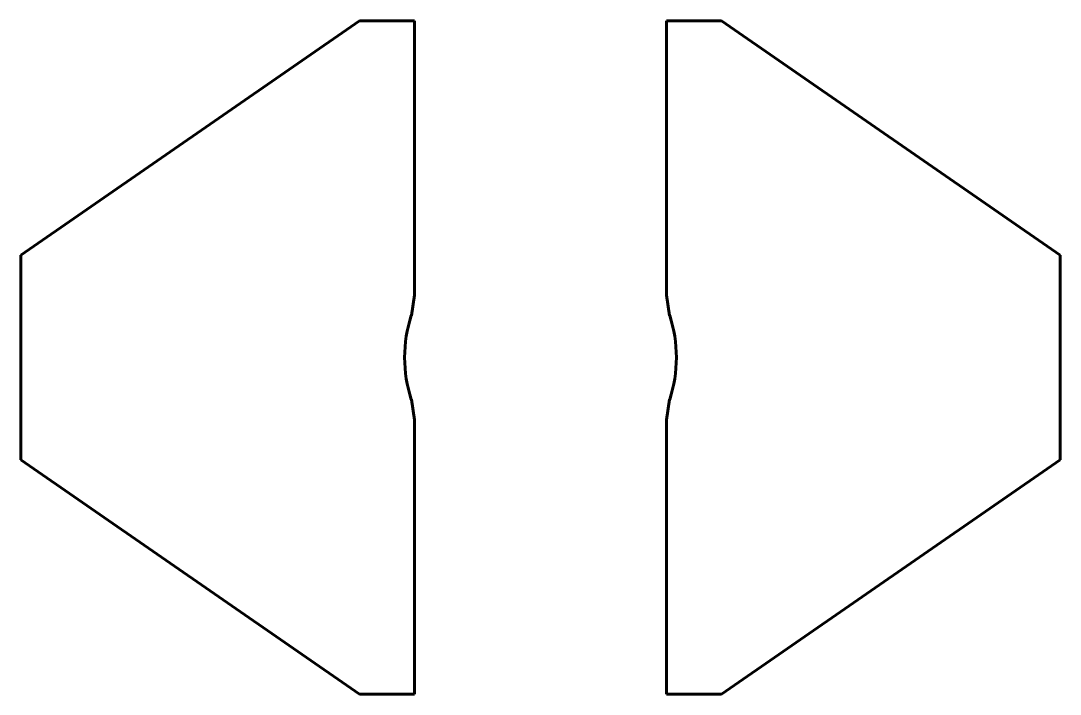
# Model space of a CAD drawing. Header units: millimetres. Extents: x -176 to 176, y -114 to 114.
import ezdxf

# ---------------------------------------------------------------- set-up
doc = ezdxf.new("R2010")
doc.units = ezdxf.units.MM
doc.linetypes.add('K5LT_BASIC', pattern=[0])

msp = doc.modelspace()

# ---------------------------------------------------------------- linework, layer by layer
at = {"color": 5, "linetype": 'K5LT_BASIC', "lineweight": 60, "true_color": 0x0000ff}
for p, q in [((-61.25, 114.07), (-176, 34.65)), ((-42.67, 114.07), (-61.25, 114.07)), ((-42.67, 21.15), (-42.67, 114.07)), ((42.67, 21.15), (42.67, 114.07)), ((42.67, 114.07), (61.25, 114.07)), ((61.25, 114.07), (176, 34.65)), ((-176, 34.65), (-176, -34.65)), ((176, 34.65), (176, -34.65)), ((-43.74, 14.23), (-42.67, 21.15)), ((43.74, 14.23), (42.67, 21.15)), ((-42.67, -21.15), (-43.74, -14.23)), ((42.67, -21.15), (43.74, -14.23)), ((-42.67, -114.07), (-42.67, -21.15)), ((42.67, -114.07), (42.67, -21.15)), ((-176, -34.65), (-61.25, -114.07)), ((176, -34.65), (61.25, -114.07)), ((-61.25, -114.07), (-42.67, -114.07)), ((61.25, -114.07), (42.67, -114.07))]:
    msp.add_line(p, q, dxfattribs=at)
for start, end in [(161.9753, 198.0247), (341.9753, 18.0247)]:
    msp.add_arc((0, 0), 46, start, end, dxfattribs=at)

doc.saveas('drawing.dxf')
